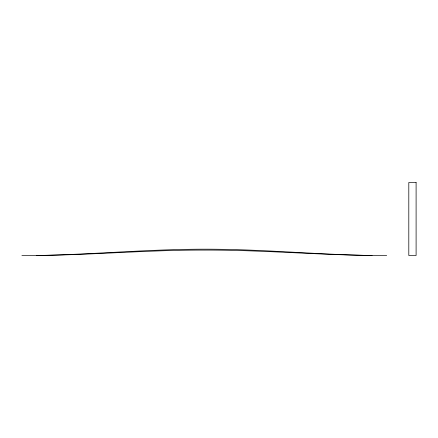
<?xml version="1.0" encoding="UTF-8"?>
<svg xmlns="http://www.w3.org/2000/svg" width="438" height="438" viewBox="0 0 438 438"><rect width="100%" height="100%" fill="white"/><g stroke="black" fill="none" stroke-linecap="round" stroke-linejoin="round"><path stroke-width="0.66" d="M21.9 255.496C82.755 255.912 143.44 249.89 204.289 250.087C265.143 249.83 325.834 255.803 386.688 255.496M36.502 255.496C90.042 254.593 143.434 249.633 196.99 249.222A1019.691 1019.609 0.3 0 1 218.891 249.282C270.011 249.945 320.977 254.675 372.086 255.496M416.1 182.498L408.802 182.498L408.802 255.496L416.1 255.496L416.1 182.498"/></g></svg>
